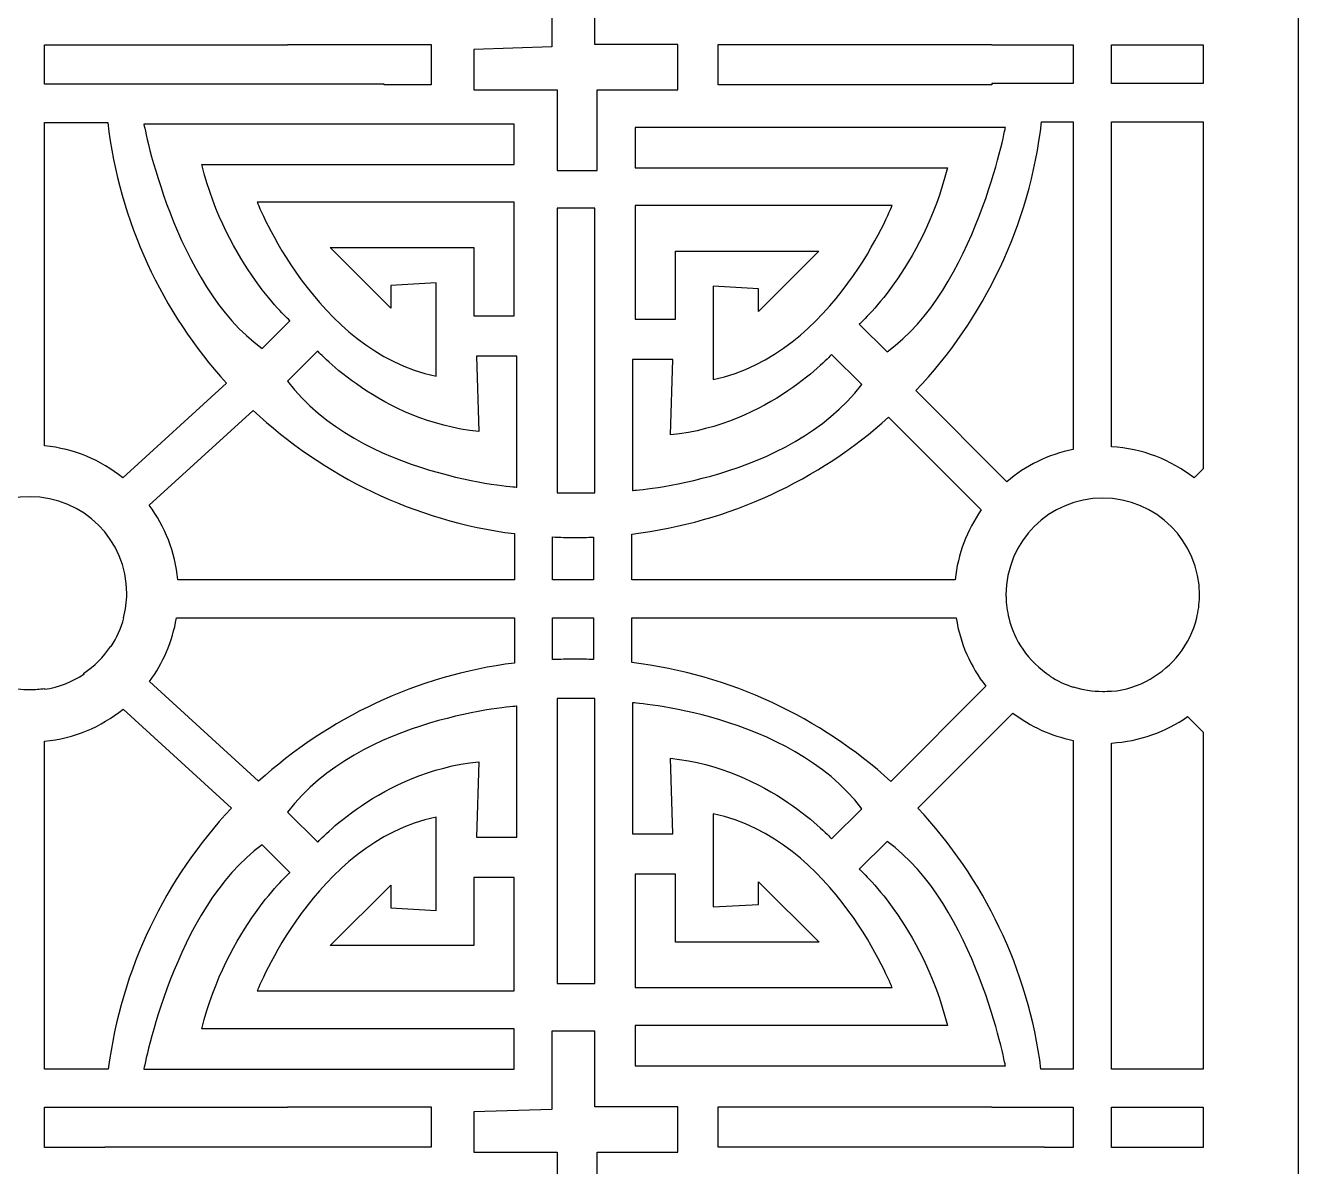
# Model space of a CAD drawing. Header units: centimetres. Extents: x -9.8 to 9.8, y -11.2 to 9.5.
# Drawn here: x 5.197 to 9.817, y -1.012 to 3.127 of the extents above; entities that cross this region are included whole.
import ezdxf

# ---------------------------------------------------------------- set-up
doc = ezdxf.new("R2010")
doc.units = ezdxf.units.CM
doc.header["$MEASUREMENT"] = 0
doc.layers.add('layer 1', color=7, linetype='Continuous')

msp = doc.modelspace()

# ---------------------------------------------------------------- linework, layer by layer
at = {"layer": 'layer 1', "color": 242}
for points, knots in [([(0.57661, 9.45925), (0.57661, 9.45925), (9.81651, 9.45925), (9.81651, 9.45925), (9.81651, 9.45925), (9.81651, 9.45925), (9.81651, -11.21502), (9.81651, -11.21502), (9.81651, -11.21502), (9.81651, -11.21502), (0.57661, -11.21502), (0.57661, -11.21502), (0.57661, -11.21502), (0.57661, -11.21502), (0.57661, 9.45925), (0.57661, 9.45925)], [0, 0, 0, 0, 0.2, 0.2, 0.2, 0.2, 0.4, 0.4, 0.4, 0.4, 0.6, 0.6, 0.6, 0.6, 1, 1, 1, 1]), ([(7.27176, 2.60166), (7.27176, 2.60166), (7.12552, 2.60166), (7.12552, 2.60166), (7.12552, 2.60166), (7.12552, 2.60166), (7.12552, 2.89421), (7.12552, 2.89421), (7.12552, 2.89421), (7.12552, 2.89421), (6.82386, 2.89421), (6.82386, 2.89421), (6.82386, 2.89421), (6.82386, 2.89421), (6.82386, 3.04045), (6.82386, 3.04045), (6.82386, 3.04045), (6.82386, 3.04045), (7.10723, 3.04962), (7.10723, 3.04962), (7.10723, 3.04962), (7.10723, 3.04962), (7.10723, 3.33302), (7.10723, 3.33302), (7.10723, 3.33302), (7.10723, 3.33302), (7.26264, 3.33302), (7.26264, 3.33302), (7.26264, 3.33302), (7.26264, 3.33302), (7.26264, 3.05878), (7.26264, 3.05878), (7.26264, 3.05878), (7.26264, 3.05878), (7.5643, 3.05878), (7.5643, 3.05878), (7.5643, 3.05878), (7.5643, 3.05878), (7.5643, 2.89421), (7.5643, 2.89421), (7.5643, 2.89421), (7.5643, 2.89421), (7.27176, 2.89421), (7.27176, 2.89421), (7.27176, 2.89421), (7.27176, 2.89421), (7.27176, 2.60166), (7.27176, 2.60166)], [0, 0, 0, 0, 0.0769231, 0.0769231, 0.0769231, 0.0769231, 0.1538462, 0.1538462, 0.1538462, 0.1538462, 0.2307692, 0.2307692, 0.2307692, 0.2307692, 0.3076923, 0.3076923, 0.3076923, 0.3076923, 0.3846154, 0.3846154, 0.3846154, 0.3846154, 0.4615385, 0.4615385, 0.4615385, 0.4615385, 0.5384615, 0.5384615, 0.5384615, 0.5384615, 0.6153846, 0.6153846, 0.6153846, 0.6153846, 0.6923077, 0.6923077, 0.6923077, 0.6923077, 0.7692308, 0.7692308, 0.7692308, 0.7692308, 0.8461538, 0.8461538, 0.8461538, 0.8461538, 1, 1, 1, 1]), ([(5.26586, 3.05756), (5.26586, 3.05756), (5.26586, 2.91432), (5.26586, 2.91432), (5.26586, 2.91432), (5.26586, 2.91432), (6.49869, 2.91432), (6.49869, 2.91432), (6.49869, 2.91432), (6.49869, 2.91432), (6.49869, 2.91247), (6.49869, 2.91247), (6.49869, 2.91247), (6.49869, 2.91247), (6.66844, 2.91247), (6.66844, 2.91247), (6.66844, 2.91247), (6.66844, 2.91247), (6.66844, 3.05878), (6.66844, 3.05878), (6.66844, 3.05878), (6.66844, 3.05878), (6.14722, 3.05878), (6.14722, 3.05878), (6.14722, 3.05878), (6.14722, 3.05878), (6.14722, 3.05756), (6.14722, 3.05756), (6.14722, 3.05756), (6.14722, 3.05756), (5.26586, 3.05756), (5.26586, 3.05756)], [0, 0, 0, 0, 0.1111111, 0.1111111, 0.1111111, 0.1111111, 0.2222222, 0.2222222, 0.2222222, 0.2222222, 0.3333333, 0.3333333, 0.3333333, 0.3333333, 0.4444444, 0.4444444, 0.4444444, 0.4444444, 0.5555556, 0.5555556, 0.5555556, 0.5555556, 0.6666667, 0.6666667, 0.6666667, 0.6666667, 0.7777778, 0.7777778, 0.7777778, 0.7777778, 1, 1, 1, 1]), ([(8.99901, 2.91663), (8.99901, 2.91663), (8.99901, 3.05756), (8.99901, 3.05756), (8.99901, 3.05756), (8.99901, 3.05756), (8.70403, 3.05756), (8.70403, 3.05756), (8.70403, 3.05756), (8.70403, 3.05756), (8.70403, 3.05878), (8.70403, 3.05878), (8.70403, 3.05878), (8.70403, 3.05878), (7.71058, 3.05878), (7.71058, 3.05878), (7.71058, 3.05878), (7.71058, 3.05878), (7.71058, 2.91247), (7.71058, 2.91247), (7.71058, 2.91247), (7.71058, 2.91247), (8.70403, 2.91247), (8.70403, 2.91247), (8.70403, 2.91247), (8.70403, 2.91247), (8.70403, 2.91663), (8.70403, 2.91663), (8.70403, 2.91663), (8.70403, 2.91663), (8.99901, 2.91663), (8.99901, 2.91663)], [0, 0, 0, 0, 0.1111111, 0.1111111, 0.1111111, 0.1111111, 0.2222222, 0.2222222, 0.2222222, 0.2222222, 0.3333333, 0.3333333, 0.3333333, 0.3333333, 0.4444444, 0.4444444, 0.4444444, 0.4444444, 0.5555556, 0.5555556, 0.5555556, 0.5555556, 0.6666667, 0.6666667, 0.6666667, 0.6666667, 0.7777778, 0.7777778, 0.7777778, 0.7777778, 1, 1, 1, 1]), ([(9.13761, 3.05756), (9.13761, 3.05756), (9.13761, 2.91663), (9.13761, 2.91663), (9.13761, 2.91663), (9.13761, 2.91663), (9.47001, 2.91663), (9.47001, 2.91663), (9.47001, 2.91663), (9.47001, 2.91663), (9.47001, 3.05756), (9.47001, 3.05756), (9.47001, 3.05756), (9.47001, 3.05756), (9.13761, 3.05756), (9.13761, 3.05756)], [0, 0, 0, 0, 0.2, 0.2, 0.2, 0.2, 0.4, 0.4, 0.4, 0.4, 0.6, 0.6, 0.6, 0.6, 1, 1, 1, 1]), ([(5.26586, 1.60238), (5.37261, 1.59202), (5.47024, 1.55048), (5.54952, 1.48698), (5.54952, 1.48698), (5.54952, 1.48698), (5.92587, 1.83006), (5.92587, 1.83006), (5.92587, 1.83006), (5.69332, 2.08637), (5.53763, 2.41371), (5.49519, 2.77572), (5.49519, 2.77572), (5.49519, 2.77572), (5.26586, 2.77572), (5.26586, 2.77572), (5.26586, 2.77572), (5.26586, 2.77572), (5.26586, 1.60238), (5.26586, 1.60238)], [0, 0, 0, 0, 0.1666667, 0.1666667, 0.1666667, 0.1666667, 0.3333333, 0.3333333, 0.3333333, 0.3333333, 0.5, 0.5, 0.5, 0.5, 0.6666667, 0.6666667, 0.6666667, 0.6666667, 1, 1, 1, 1]), ([(8.75795, 1.4724), (8.8259, 1.53005), (8.90832, 1.57115), (8.99901, 1.58945), (8.99901, 1.58945), (8.99901, 1.58945), (8.99901, 2.77803), (8.99901, 2.77803), (8.99901, 2.77803), (8.99901, 2.77803), (8.88411, 2.77803), (8.88411, 2.77803), (8.88411, 2.77803), (8.84057, 2.40206), (8.67486, 2.06335), (8.42774, 1.80261), (8.42774, 1.80261), (8.42774, 1.80261), (8.75795, 1.4724), (8.75795, 1.4724)], [0, 0, 0, 0, 0.1666667, 0.1666667, 0.1666667, 0.1666667, 0.3333333, 0.3333333, 0.3333333, 0.3333333, 0.5, 0.5, 0.5, 0.5, 0.6666667, 0.6666667, 0.6666667, 0.6666667, 1, 1, 1, 1]), ([(9.13761, 1.59916), (9.25028, 1.59264), (9.35367, 1.55147), (9.43727, 1.48612), (9.43727, 1.48612), (9.43727, 1.48612), (9.47001, 1.51887), (9.47001, 1.51887), (9.47001, 1.51887), (9.47001, 1.51887), (9.47001, 2.77803), (9.47001, 2.77803), (9.47001, 2.77803), (9.47001, 2.77803), (9.13761, 2.77803), (9.13761, 2.77803), (9.13761, 2.77803), (9.13761, 2.77803), (9.13761, 1.59916), (9.13761, 1.59916)], [0, 0, 0, 0, 0.1666667, 0.1666667, 0.1666667, 0.1666667, 0.3333333, 0.3333333, 0.3333333, 0.3333333, 0.5, 0.5, 0.5, 0.5, 0.6666667, 0.6666667, 0.6666667, 0.6666667, 1, 1, 1, 1]), ([(5.62624, 2.76927), (5.62624, 2.76927), (6.97004, 2.76927), (6.97004, 2.76927), (6.97004, 2.76927), (6.97004, 2.76927), (6.97004, 2.62304), (6.97004, 2.62304), (6.97004, 2.62304), (6.97004, 2.62304), (5.83647, 2.62304), (5.83647, 2.62304), (5.83647, 2.62304), (5.92794, 2.25735), (6.15646, 2.05625), (6.15646, 2.05625), (6.15646, 2.05625), (6.15646, 2.05625), (6.05591, 1.95567), (6.05591, 1.95567), (6.05591, 1.95567), (5.73597, 2.18423), (5.62624, 2.76927), (5.62624, 2.76927)], [0, 0, 0, 0, 0.1428571, 0.1428571, 0.1428571, 0.1428571, 0.2857143, 0.2857143, 0.2857143, 0.2857143, 0.4285714, 0.4285714, 0.4285714, 0.4285714, 0.5714286, 0.5714286, 0.5714286, 0.5714286, 0.7142857, 0.7142857, 0.7142857, 0.7142857, 1, 1, 1, 1]), ([(8.32311, 1.94345), (8.32311, 1.94345), (8.22254, 2.04398), (8.22254, 2.04398), (8.22254, 2.04398), (8.22254, 2.04398), (8.45105, 2.24513), (8.54249, 2.61077), (8.54249, 2.61077), (8.54249, 2.61077), (7.40889, 2.61077), (7.40889, 2.61077), (7.40889, 2.61077), (7.40889, 2.61077), (7.40889, 2.75709), (7.40889, 2.75709), (7.40889, 2.75709), (7.40889, 2.75709), (8.75272, 2.75709), (8.75272, 2.75709), (8.75272, 2.75709), (8.75272, 2.75709), (8.64303, 2.17199), (8.32311, 1.94345)], [0, 0, 0, 0, 0.1428571, 0.1428571, 0.1428571, 0.1428571, 0.2857143, 0.2857143, 0.2857143, 0.2857143, 0.4285714, 0.4285714, 0.4285714, 0.4285714, 0.5714286, 0.5714286, 0.5714286, 0.5714286, 0.7142857, 0.7142857, 0.7142857, 0.7142857, 1, 1, 1, 1]), ([(6.30272, 2.32134), (6.30272, 2.32134), (6.5221, 2.10193), (6.5221, 2.10193), (6.5221, 2.10193), (6.5221, 2.10193), (6.5221, 2.18423), (6.5221, 2.18423), (6.5221, 2.18423), (6.5221, 2.18423), (6.68668, 2.19333), (6.68668, 2.19333), (6.68668, 2.19333), (6.68668, 2.19333), (6.68668, 1.8551), (6.68668, 1.8551), (6.68668, 1.8551), (6.24789, 1.94654), (6.03762, 2.48591), (6.03762, 2.48591), (6.03762, 2.48591), (6.03762, 2.48591), (6.97004, 2.48591), (6.97004, 2.48591), (6.97004, 2.48591), (6.97004, 2.48591), (6.97004, 2.07451), (6.97004, 2.07451), (6.97004, 2.07451), (6.97004, 2.07451), (6.82383, 2.07451), (6.82383, 2.07451), (6.82383, 2.07451), (6.82383, 2.07451), (6.82383, 2.32134), (6.82383, 2.32134), (6.82383, 2.32134), (6.82383, 2.32134), (6.30272, 2.32134), (6.30272, 2.32134)], [0, 0, 0, 0, 0.0909091, 0.0909091, 0.0909091, 0.0909091, 0.1818182, 0.1818182, 0.1818182, 0.1818182, 0.2727273, 0.2727273, 0.2727273, 0.2727273, 0.3636364, 0.3636364, 0.3636364, 0.3636364, 0.4545455, 0.4545455, 0.4545455, 0.4545455, 0.5454545, 0.5454545, 0.5454545, 0.5454545, 0.6363636, 0.6363636, 0.6363636, 0.6363636, 0.7272727, 0.7272727, 0.7272727, 0.7272727, 0.8181818, 0.8181818, 0.8181818, 0.8181818, 1, 1, 1, 1]), ([(7.26264, 1.4315), (7.26264, 1.4315), (7.12552, 1.4315), (7.12552, 1.4315), (7.12552, 1.4315), (7.12552, 1.4315), (7.12552, 2.46456), (7.12552, 2.46456), (7.12552, 2.46456), (7.12552, 2.46456), (7.26264, 2.46456), (7.26264, 2.46456), (7.26264, 2.46456), (7.26264, 2.46456), (7.26264, 1.4315), (7.26264, 1.4315)], [0, 0, 0, 0, 0.2, 0.2, 0.2, 0.2, 0.4, 0.4, 0.4, 0.4, 0.6, 0.6, 0.6, 0.6, 1, 1, 1, 1]), ([(8.07626, 2.30914), (8.07626, 2.30914), (7.55519, 2.30914), (7.55519, 2.30914), (7.55519, 2.30914), (7.55519, 2.30914), (7.55519, 2.06231), (7.55519, 2.06231), (7.55519, 2.06231), (7.55519, 2.06231), (7.40889, 2.06231), (7.40889, 2.06231), (7.40889, 2.06231), (7.40889, 2.06231), (7.40889, 2.47371), (7.40889, 2.47371), (7.40889, 2.47371), (7.40889, 2.47371), (8.3414, 2.47371), (8.3414, 2.47371), (8.3414, 2.47371), (8.3414, 2.47371), (8.13111, 1.93431), (7.69229, 1.8429), (7.69229, 1.8429), (7.69229, 1.8429), (7.69229, 2.18113), (7.69229, 2.18113), (7.69229, 2.18113), (7.69229, 2.18113), (7.85685, 2.17199), (7.85685, 2.17199), (7.85685, 2.17199), (7.85685, 2.17199), (7.85685, 2.08975), (7.85685, 2.08975), (7.85685, 2.08975), (7.85685, 2.08975), (8.07626, 2.30914), (8.07626, 2.30914)], [0, 0, 0, 0, 0.0909091, 0.0909091, 0.0909091, 0.0909091, 0.1818182, 0.1818182, 0.1818182, 0.1818182, 0.2727273, 0.2727273, 0.2727273, 0.2727273, 0.3636364, 0.3636364, 0.3636364, 0.3636364, 0.4545455, 0.4545455, 0.4545455, 0.4545455, 0.5454545, 0.5454545, 0.5454545, 0.5454545, 0.6363636, 0.6363636, 0.6363636, 0.6363636, 0.7272727, 0.7272727, 0.7272727, 0.7272727, 0.8181818, 0.8181818, 0.8181818, 0.8181818, 1, 1, 1, 1]), ([(6.97921, 1.45286), (6.97921, 1.45286), (6.41245, 1.48946), (6.14731, 1.83684), (6.14731, 1.83684), (6.14731, 1.83684), (6.257, 1.94654), (6.257, 1.94654), (6.257, 1.94654), (6.257, 1.94654), (6.48556, 1.69056), (6.84209, 1.65402), (6.84209, 1.65402), (6.84209, 1.65402), (6.83298, 1.92823), (6.83298, 1.92823), (6.83298, 1.92823), (6.83298, 1.92823), (6.97921, 1.92823), (6.97921, 1.92823), (6.97921, 1.92823), (6.97921, 1.92823), (6.97921, 1.45286), (6.97921, 1.45286)], [0, 0, 0, 0, 0.1428571, 0.1428571, 0.1428571, 0.1428571, 0.2857143, 0.2857143, 0.2857143, 0.2857143, 0.4285714, 0.4285714, 0.4285714, 0.4285714, 0.5714286, 0.5714286, 0.5714286, 0.5714286, 0.7142857, 0.7142857, 0.7142857, 0.7142857, 1, 1, 1, 1]), ([(7.39977, 1.44068), (7.39977, 1.44068), (7.39977, 1.91604), (7.39977, 1.91604), (7.39977, 1.91604), (7.39977, 1.91604), (7.54605, 1.91604), (7.54605, 1.91604), (7.54605, 1.91604), (7.54605, 1.91604), (7.5369, 1.64177), (7.5369, 1.64177), (7.5369, 1.64177), (7.8934, 1.67833), (8.12193, 1.93431), (8.12193, 1.93431), (8.12193, 1.93431), (8.12193, 1.93431), (8.23167, 1.82464), (8.23167, 1.82464), (8.23167, 1.82464), (7.96655, 1.47724), (7.39977, 1.44068), (7.39977, 1.44068)], [0, 0, 0, 0, 0.1428571, 0.1428571, 0.1428571, 0.1428571, 0.2857143, 0.2857143, 0.2857143, 0.2857143, 0.4285714, 0.4285714, 0.4285714, 0.4285714, 0.5714286, 0.5714286, 0.5714286, 0.5714286, 0.7142857, 0.7142857, 0.7142857, 0.7142857, 1, 1, 1, 1]), ([(5.64578, 1.38717), (5.70291, 1.31023), (5.73999, 1.21751), (5.74931, 1.11676), (5.74931, 1.11676), (5.74931, 1.11676), (6.97073, 1.11676), (6.97073, 1.11676), (6.97073, 1.11676), (6.97073, 1.11676), (6.97073, 1.28394), (6.97073, 1.28394), (6.97073, 1.28394), (6.60638, 1.33059), (6.27806, 1.4922), (6.02314, 1.73119), (6.02314, 1.73119), (6.02314, 1.73119), (5.64578, 1.38717), (5.64578, 1.38717)], [0, 0, 0, 0, 0.1666667, 0.1666667, 0.1666667, 0.1666667, 0.3333333, 0.3333333, 0.3333333, 0.3333333, 0.5, 0.5, 0.5, 0.5, 0.6666667, 0.6666667, 0.6666667, 0.6666667, 1, 1, 1, 1]), ([(8.57042, 1.11676), (8.57992, 1.21026), (8.61337, 1.29669), (8.66452, 1.36982), (8.66452, 1.36982), (8.66452, 1.36982), (8.3284, 1.70594), (8.3284, 1.70594), (8.3284, 1.70594), (8.07486, 1.47838), (7.75284, 1.3256), (7.39694, 1.28247), (7.39694, 1.28247), (7.39694, 1.28247), (7.39694, 1.11676), (7.39694, 1.11676), (7.39694, 1.11676), (7.39694, 1.11676), (8.57042, 1.11676), (8.57042, 1.11676)], [0, 0, 0, 0, 0.1666667, 0.1666667, 0.1666667, 0.1666667, 0.3333333, 0.3333333, 0.3333333, 0.3333333, 0.5, 0.5, 0.5, 0.5, 0.6666667, 0.6666667, 0.6666667, 0.6666667, 1, 1, 1, 1]), ([(5.21328, 1.41776), (5.40697, 1.41776), (5.56408, 1.26089), (5.56448, 1.06729), (5.56448, 1.06729), (5.56428, 1.03648), (5.56008, 1.00661), (5.55242, 0.97817), (5.55242, 0.97817), (5.55242, 0.97817), (5.55325, 0.97817), (5.55325, 0.97817), (5.55325, 0.97817), (5.54353, 0.9407), (5.52777, 0.90566), (5.50708, 0.87415), (5.50708, 0.87415), (5.50708, 0.87415), (5.50583, 0.87529), (5.50583, 0.87529), (5.50583, 0.87529), (5.47997, 0.83644), (5.44658, 0.80303), (5.40774, 0.77715), (5.40774, 0.77715), (5.40774, 0.77715), (5.40968, 0.77538), (5.40968, 0.77538), (5.40968, 0.77538), (5.36739, 0.7468), (5.31853, 0.72719), (5.26586, 0.71928), (5.26586, 0.71928), (5.26586, 0.71928), (5.26586, 0.72233), (5.26586, 0.72233), (5.26586, 0.72233), (5.2487, 0.71976), (5.23115, 0.71841), (5.21328, 0.71841), (5.21328, 0.71841), (5.1836, 0.71841), (5.15479, 0.72211), (5.12726, 0.72905), (5.12726, 0.72905), (5.12726, 0.72905), (5.12726, 0.726), (5.12726, 0.726), (5.12726, 0.726), (5.07766, 0.7385), (5.03226, 0.76154), (4.99357, 0.79261), (4.99357, 0.79261), (4.99357, 0.79261), (4.99534, 0.79423), (4.99534, 0.79423), (4.99534, 0.79423), (4.9589, 0.82311), (4.92832, 0.85908), (4.90569, 0.90005), (4.90569, 0.90005), (4.90569, 0.90005), (4.90456, 0.89902), (4.90456, 0.89902), (4.90456, 0.89902), (4.89111, 0.92375), (4.88054, 0.95029), (4.87331, 0.97817), (4.87331, 0.97817), (4.87331, 0.97817), (4.87414, 0.97817), (4.87414, 0.97817), (4.87414, 0.97817), (4.86649, 1.00658), (4.8623, 1.03641), (4.86209, 1.06718), (4.86209, 1.06718), (4.86243, 1.26083), (5.01956, 1.41776), (5.21328, 1.41776)], [0, 0, 0, 0, 0.047619, 0.047619, 0.047619, 0.047619, 0.0952381, 0.0952381, 0.0952381, 0.0952381, 0.1428571, 0.1428571, 0.1428571, 0.1428571, 0.1904762, 0.1904762, 0.1904762, 0.1904762, 0.2380952, 0.2380952, 0.2380952, 0.2380952, 0.2857143, 0.2857143, 0.2857143, 0.2857143, 0.3333333, 0.3333333, 0.3333333, 0.3333333, 0.3809524, 0.3809524, 0.3809524, 0.3809524, 0.4285714, 0.4285714, 0.4285714, 0.4285714, 0.4761905, 0.4761905, 0.4761905, 0.4761905, 0.5238095, 0.5238095, 0.5238095, 0.5238095, 0.5714286, 0.5714286, 0.5714286, 0.5714286, 0.6190476, 0.6190476, 0.6190476, 0.6190476, 0.6666667, 0.6666667, 0.6666667, 0.6666667, 0.7142857, 0.7142857, 0.7142857, 0.7142857, 0.7619048, 0.7619048, 0.7619048, 0.7619048, 0.8095238, 0.8095238, 0.8095238, 0.8095238, 0.8571429, 0.8571429, 0.8571429, 0.8571429, 0.9047619, 0.9047619, 0.9047619, 0.9047619, 1, 1, 1, 1]), ([(9.10602, 1.41293), (9.29989, 1.41293), (9.45712, 1.25576), (9.45722, 1.06192), (9.45722, 1.06192), (9.45722, 1.06192), (9.45722, 1.06141), (9.45722, 1.06141), (9.45722, 1.06141), (9.45721, 1.05942), (9.45718, 1.05744), (9.45714, 1.05546), (9.45714, 1.05546), (9.45659, 1.02886), (9.45306, 1.003), (9.44691, 0.97817), (9.44691, 0.97817), (9.44691, 0.97817), (9.44718, 0.97817), (9.44718, 0.97817), (9.44718, 0.97817), (9.43532, 0.9296), (9.41338, 0.88499), (9.38366, 0.84669), (9.38366, 0.84669), (9.38366, 0.84669), (9.38317, 0.84718), (9.38317, 0.84718), (9.38317, 0.84718), (9.35451, 0.81041), (9.31869, 0.7795), (9.27782, 0.75652), (9.27782, 0.75652), (9.27782, 0.75652), (9.27855, 0.7558), (9.27855, 0.7558), (9.27855, 0.7558), (9.23624, 0.73188), (9.18848, 0.71649), (9.13761, 0.71196), (9.13761, 0.71196), (9.13761, 0.71196), (9.13761, 0.71309), (9.13761, 0.71309), (9.13761, 0.71309), (9.1272, 0.71216), (9.11667, 0.71166), (9.10602, 0.71166), (9.10602, 0.71166), (9.0687, 0.71166), (9.03275, 0.71751), (8.99901, 0.72829), (8.99901, 0.72829), (8.99901, 0.72829), (8.99901, 0.72716), (8.99901, 0.72716), (8.99901, 0.72716), (8.96886, 0.7368), (8.94049, 0.75039), (8.91449, 0.76734), (8.91449, 0.76734), (8.91449, 0.76734), (8.91518, 0.76803), (8.91518, 0.76803), (8.91518, 0.76803), (8.87605, 0.79341), (8.84228, 0.82637), (8.81597, 0.86483), (8.81597, 0.86483), (8.81597, 0.86483), (8.81551, 0.86437), (8.81551, 0.86437), (8.81551, 0.86437), (8.79229, 0.89848), (8.77493, 0.93689), (8.76485, 0.97817), (8.76485, 0.97817), (8.76485, 0.97817), (8.76513, 0.97817), (8.76513, 0.97817), (8.76513, 0.97817), (8.75899, 1.00293), (8.75547, 1.02872), (8.7549, 1.05525), (8.7549, 1.05525), (8.75486, 1.05738), (8.75482, 1.05951), (8.75482, 1.06165), (8.75482, 1.06165), (8.75482, 1.06165), (8.75482, 1.0618), (8.75482, 1.0618), (8.75482, 1.0618), (8.75486, 1.2557), (8.91211, 1.41293), (9.10602, 1.41293)], [0, 0, 0, 0, 0.04, 0.04, 0.04, 0.04, 0.08, 0.08, 0.08, 0.08, 0.12, 0.12, 0.12, 0.12, 0.16, 0.16, 0.16, 0.16, 0.2, 0.2, 0.2, 0.2, 0.24, 0.24, 0.24, 0.24, 0.28, 0.28, 0.28, 0.28, 0.32, 0.32, 0.32, 0.32, 0.36, 0.36, 0.36, 0.36, 0.4, 0.4, 0.4, 0.4, 0.44, 0.44, 0.44, 0.44, 0.48, 0.48, 0.48, 0.48, 0.52, 0.52, 0.52, 0.52, 0.56, 0.56, 0.56, 0.56, 0.6, 0.6, 0.6, 0.6, 0.64, 0.64, 0.64, 0.64, 0.68, 0.68, 0.68, 0.68, 0.72, 0.72, 0.72, 0.72, 0.76, 0.76, 0.76, 0.76, 0.8, 0.8, 0.8, 0.8, 0.84, 0.84, 0.84, 0.84, 0.88, 0.88, 0.88, 0.88, 0.92, 0.92, 0.92, 0.92, 1, 1, 1, 1]), ([(7.10933, 1.11676), (7.10933, 1.11676), (7.25834, 1.11676), (7.25834, 1.11676), (7.25834, 1.11676), (7.25834, 1.11676), (7.25834, 1.27139), (7.25834, 1.27139), (7.25834, 1.27139), (7.2355, 1.27049), (7.21258, 1.26993), (7.18952, 1.26993), (7.18952, 1.26993), (7.16264, 1.26993), (7.1359, 1.27055), (7.10933, 1.27179), (7.10933, 1.27179), (7.10933, 1.27179), (7.10933, 1.11676), (7.10933, 1.11676)], [0, 0, 0, 0, 0.1666667, 0.1666667, 0.1666667, 0.1666667, 0.3333333, 0.3333333, 0.3333333, 0.3333333, 0.5, 0.5, 0.5, 0.5, 0.6666667, 0.6666667, 0.6666667, 0.6666667, 1, 1, 1, 1]), ([(5.74439, 0.97817), (5.73025, 0.89264), (5.69597, 0.81389), (5.64655, 0.74701), (5.64655, 0.74701), (5.64655, 0.74701), (6.04284, 0.38574), (6.04284, 0.38574), (6.04284, 0.38574), (6.29491, 0.61466), (6.61573, 0.76922), (6.97073, 0.81466), (6.97073, 0.81466), (6.97073, 0.81466), (6.97073, 0.97817), (6.97073, 0.97817), (6.97073, 0.97817), (6.97073, 0.97817), (5.74439, 0.97817), (5.74439, 0.97817)], [0, 0, 0, 0, 0.1666667, 0.1666667, 0.1666667, 0.1666667, 0.3333333, 0.3333333, 0.3333333, 0.3333333, 0.5, 0.5, 0.5, 0.5, 0.6666667, 0.6666667, 0.6666667, 0.6666667, 1, 1, 1, 1]), ([(7.25834, 0.97817), (7.25834, 0.97817), (7.10933, 0.97817), (7.10933, 0.97817), (7.10933, 0.97817), (7.10933, 0.97817), (7.10933, 0.82681), (7.10933, 0.82681), (7.10933, 0.82681), (7.1359, 0.82806), (7.16264, 0.82867), (7.18952, 0.82867), (7.18952, 0.82867), (7.21258, 0.82867), (7.2355, 0.82811), (7.25834, 0.82721), (7.25834, 0.82721), (7.25834, 0.82721), (7.25834, 0.97817), (7.25834, 0.97817)], [0, 0, 0, 0, 0.1666667, 0.1666667, 0.1666667, 0.1666667, 0.3333333, 0.3333333, 0.3333333, 0.3333333, 0.5, 0.5, 0.5, 0.5, 0.6666667, 0.6666667, 0.6666667, 0.6666667, 1, 1, 1, 1]), ([(8.68162, 0.73048), (8.62646, 0.80105), (8.58852, 0.88571), (8.57411, 0.97817), (8.57411, 0.97817), (8.57411, 0.97817), (7.39694, 0.97817), (7.39694, 0.97817), (7.39694, 0.97817), (7.39694, 0.97817), (7.39694, 0.81612), (7.39694, 0.81612), (7.39694, 0.81612), (7.75663, 0.77253), (8.08175, 0.61698), (8.33657, 0.38542), (8.33657, 0.38542), (8.33657, 0.38542), (8.68162, 0.73048), (8.68162, 0.73048)], [0, 0, 0, 0, 0.1666667, 0.1666667, 0.1666667, 0.1666667, 0.3333333, 0.3333333, 0.3333333, 0.3333333, 0.5, 0.5, 0.5, 0.5, 0.6666667, 0.6666667, 0.6666667, 0.6666667, 1, 1, 1, 1]), ([(5.55054, 0.64697), (5.47107, 0.58301), (5.37307, 0.54114), (5.26586, 0.53074), (5.26586, 0.53074), (5.26586, 0.53074), (5.26586, -0.65838), (5.26586, -0.65838), (5.26586, -0.65838), (5.26586, -0.65838), (5.49716, -0.65838), (5.49716, -0.65838), (5.49716, -0.65838), (5.5439, -0.29444), (5.70531, 0.03355), (5.94394, 0.28835), (5.94394, 0.28835), (5.94394, 0.28835), (5.55054, 0.64697), (5.55054, 0.64697)], [0, 0, 0, 0, 0.1666667, 0.1666667, 0.1666667, 0.1666667, 0.3333333, 0.3333333, 0.3333333, 0.3333333, 0.5, 0.5, 0.5, 0.5, 0.6666667, 0.6666667, 0.6666667, 0.6666667, 1, 1, 1, 1]), ([(6.97921, 0.65794), (6.97921, 0.65794), (6.97921, 0.18254), (6.97921, 0.18254), (6.97921, 0.18254), (6.97921, 0.18254), (6.83301, 0.18254), (6.83301, 0.18254), (6.83301, 0.18254), (6.83301, 0.18254), (6.84212, 0.45679), (6.84212, 0.45679), (6.84212, 0.45679), (6.48562, 0.42026), (6.25706, 0.16426), (6.25706, 0.16426), (6.25706, 0.16426), (6.25706, 0.16426), (6.14734, 0.27398), (6.14734, 0.27398), (6.14734, 0.27398), (6.41245, 0.62137), (6.97921, 0.65794), (6.97921, 0.65794)], [0, 0, 0, 0, 0.1428571, 0.1428571, 0.1428571, 0.1428571, 0.2857143, 0.2857143, 0.2857143, 0.2857143, 0.4285714, 0.4285714, 0.4285714, 0.4285714, 0.5714286, 0.5714286, 0.5714286, 0.5714286, 0.7142857, 0.7142857, 0.7142857, 0.7142857, 1, 1, 1, 1]), ([(7.12552, 0.68535), (7.12552, 0.68535), (7.26264, 0.68535), (7.26264, 0.68535), (7.26264, 0.68535), (7.26264, 0.68535), (7.26264, -0.34763), (7.26264, -0.34763), (7.26264, -0.34763), (7.26264, -0.34763), (7.12552, -0.34763), (7.12552, -0.34763), (7.12552, -0.34763), (7.12552, -0.34763), (7.12552, 0.68535), (7.12552, 0.68535)], [0, 0, 0, 0, 0.2, 0.2, 0.2, 0.2, 0.4, 0.4, 0.4, 0.4, 0.6, 0.6, 0.6, 0.6, 1, 1, 1, 1]), ([(7.39977, 0.67012), (7.39977, 0.67012), (7.96661, 0.63355), (8.23171, 0.28618), (8.23171, 0.28618), (8.23171, 0.28618), (8.12199, 0.17649), (8.12199, 0.17649), (8.12199, 0.17649), (8.12199, 0.17649), (7.89344, 0.43244), (7.53697, 0.469), (7.53697, 0.469), (7.53697, 0.469), (7.54605, 0.19477), (7.54605, 0.19477), (7.54605, 0.19477), (7.54605, 0.19477), (7.39977, 0.19477), (7.39977, 0.19477), (7.39977, 0.19477), (7.39977, 0.19477), (7.39977, 0.67012), (7.39977, 0.67012)], [0, 0, 0, 0, 0.1428571, 0.1428571, 0.1428571, 0.1428571, 0.2857143, 0.2857143, 0.2857143, 0.2857143, 0.4285714, 0.4285714, 0.4285714, 0.4285714, 0.5714286, 0.5714286, 0.5714286, 0.5714286, 0.7142857, 0.7142857, 0.7142857, 0.7142857, 1, 1, 1, 1]), ([(8.99901, 0.53401), (8.91804, 0.55035), (8.84365, 0.58487), (8.78027, 0.63312), (8.78027, 0.63312), (8.78027, 0.63312), (8.43529, 0.28814), (8.43529, 0.28814), (8.43529, 0.28814), (8.6738, 0.03338), (8.83511, -0.29456), (8.88185, -0.65838), (8.88185, -0.65838), (8.88185, -0.65838), (8.99901, -0.65838), (8.99901, -0.65838), (8.99901, -0.65838), (8.99901, -0.65838), (8.99901, 0.53401), (8.99901, 0.53401)], [0, 0, 0, 0, 0.1666667, 0.1666667, 0.1666667, 0.1666667, 0.3333333, 0.3333333, 0.3333333, 0.3333333, 0.5, 0.5, 0.5, 0.5, 0.6666667, 0.6666667, 0.6666667, 0.6666667, 1, 1, 1, 1]), ([(9.41411, 0.62023), (9.33489, 0.56485), (9.2401, 0.53023), (9.13761, 0.5243), (9.13761, 0.5243), (9.13761, 0.5243), (9.13761, -0.65838), (9.13761, -0.65838), (9.13761, -0.65838), (9.13761, -0.65838), (9.47001, -0.65838), (9.47001, -0.65838), (9.47001, -0.65838), (9.47001, -0.65838), (9.47001, 0.56433), (9.47001, 0.56433), (9.47001, 0.56433), (9.47001, 0.56433), (9.41411, 0.62023), (9.41411, 0.62023)], [0, 0, 0, 0, 0.1666667, 0.1666667, 0.1666667, 0.1666667, 0.3333333, 0.3333333, 0.3333333, 0.3333333, 0.5, 0.5, 0.5, 0.5, 0.6666667, 0.6666667, 0.6666667, 0.6666667, 1, 1, 1, 1]), ([(6.30275, -0.21055), (6.30275, -0.21055), (6.82386, -0.21055), (6.82386, -0.21055), (6.82386, -0.21055), (6.82386, -0.21055), (6.82386, 0.03631), (6.82386, 0.03631), (6.82386, 0.03631), (6.82386, 0.03631), (6.9701, 0.03631), (6.9701, 0.03631), (6.9701, 0.03631), (6.9701, 0.03631), (6.9701, -0.37508), (6.9701, -0.37508), (6.9701, -0.37508), (6.9701, -0.37508), (6.03762, -0.37508), (6.03762, -0.37508), (6.03762, -0.37508), (6.03762, -0.37508), (6.24789, 0.16426), (6.68671, 0.2557), (6.68671, 0.2557), (6.68671, 0.2557), (6.68671, -0.08255), (6.68671, -0.08255), (6.68671, -0.08255), (6.68671, -0.08255), (6.52214, -0.0734), (6.52214, -0.0734), (6.52214, -0.0734), (6.52214, -0.0734), (6.52214, 0.00888), (6.52214, 0.00888), (6.52214, 0.00888), (6.52214, 0.00888), (6.30275, -0.21055), (6.30275, -0.21055)], [0, 0, 0, 0, 0.0909091, 0.0909091, 0.0909091, 0.0909091, 0.1818182, 0.1818182, 0.1818182, 0.1818182, 0.2727273, 0.2727273, 0.2727273, 0.2727273, 0.3636364, 0.3636364, 0.3636364, 0.3636364, 0.4545455, 0.4545455, 0.4545455, 0.4545455, 0.5454545, 0.5454545, 0.5454545, 0.5454545, 0.6363636, 0.6363636, 0.6363636, 0.6363636, 0.7272727, 0.7272727, 0.7272727, 0.7272727, 0.8181818, 0.8181818, 0.8181818, 0.8181818, 1, 1, 1, 1]), ([(8.0763, -0.19834), (8.0763, -0.19834), (7.85688, 0.02106), (7.85688, 0.02106), (7.85688, 0.02106), (7.85688, 0.02106), (7.85688, -0.06118), (7.85688, -0.06118), (7.85688, -0.06118), (7.85688, -0.06118), (7.69232, -0.07034), (7.69232, -0.07034), (7.69232, -0.07034), (7.69232, -0.07034), (7.69232, 0.26789), (7.69232, 0.26789), (7.69232, 0.26789), (8.13114, 0.17649), (8.34144, -0.36287), (8.34144, -0.36287), (8.34144, -0.36287), (8.34144, -0.36287), (7.40894, -0.36287), (7.40894, -0.36287), (7.40894, -0.36287), (7.40894, -0.36287), (7.40894, 0.04849), (7.40894, 0.04849), (7.40894, 0.04849), (7.40894, 0.04849), (7.55523, 0.04849), (7.55523, 0.04849), (7.55523, 0.04849), (7.55523, 0.04849), (7.55523, -0.19834), (7.55523, -0.19834), (7.55523, -0.19834), (7.55523, -0.19834), (8.0763, -0.19834), (8.0763, -0.19834)], [0, 0, 0, 0, 0.0909091, 0.0909091, 0.0909091, 0.0909091, 0.1818182, 0.1818182, 0.1818182, 0.1818182, 0.2727273, 0.2727273, 0.2727273, 0.2727273, 0.3636364, 0.3636364, 0.3636364, 0.3636364, 0.4545455, 0.4545455, 0.4545455, 0.4545455, 0.5454545, 0.5454545, 0.5454545, 0.5454545, 0.6363636, 0.6363636, 0.6363636, 0.6363636, 0.7272727, 0.7272727, 0.7272727, 0.7272727, 0.8181818, 0.8181818, 0.8181818, 0.8181818, 1, 1, 1, 1]), ([(6.14722, -0.65838), (6.14722, -0.65838), (5.62629, -0.65838), (5.62629, -0.65838), (5.62629, -0.65838), (5.6272, -0.65356), (5.73732, -0.07246), (6.05591, 0.15513), (6.05591, 0.15513), (6.05591, 0.15513), (6.15649, 0.05459), (6.15649, 0.05459), (6.15649, 0.05459), (6.15649, 0.05459), (5.92794, -0.14655), (5.83653, -0.51222), (5.83653, -0.51222), (5.83653, -0.51222), (6.9701, -0.51222), (6.9701, -0.51222), (6.9701, -0.51222), (6.9701, -0.51222), (6.9701, -0.6585), (6.9701, -0.6585), (6.9701, -0.6585), (6.9701, -0.6585), (6.14722, -0.6585), (6.14722, -0.6585), (6.14722, -0.6585), (6.14722, -0.6585), (6.14722, -0.65838), (6.14722, -0.65838)], [0, 0, 0, 0, 0.1111111, 0.1111111, 0.1111111, 0.1111111, 0.2222222, 0.2222222, 0.2222222, 0.2222222, 0.3333333, 0.3333333, 0.3333333, 0.3333333, 0.4444444, 0.4444444, 0.4444444, 0.4444444, 0.5555556, 0.5555556, 0.5555556, 0.5555556, 0.6666667, 0.6666667, 0.6666667, 0.6666667, 0.7777778, 0.7777778, 0.7777778, 0.7777778, 1, 1, 1, 1]), ([(8.75278, -0.64624), (8.75278, -0.64624), (7.40894, -0.64624), (7.40894, -0.64624), (7.40894, -0.64624), (7.40894, -0.64624), (7.40894, -0.50003), (7.40894, -0.50003), (7.40894, -0.50003), (7.40894, -0.50003), (8.54249, -0.50003), (8.54249, -0.50003), (8.54249, -0.50003), (8.4511, -0.13438), (8.22254, 0.06676), (8.22254, 0.06676), (8.22254, 0.06676), (8.22254, 0.06676), (8.32311, 0.16732), (8.32311, 0.16732), (8.32311, 0.16732), (8.64306, -0.06118), (8.75278, -0.64624), (8.75278, -0.64624)], [0, 0, 0, 0, 0.1428571, 0.1428571, 0.1428571, 0.1428571, 0.2857143, 0.2857143, 0.2857143, 0.2857143, 0.4285714, 0.4285714, 0.4285714, 0.4285714, 0.5714286, 0.5714286, 0.5714286, 0.5714286, 0.7142857, 0.7142857, 0.7142857, 0.7142857, 1, 1, 1, 1]), ([(7.27176, -1.2527), (7.27176, -1.2527), (7.12552, -1.2527), (7.12552, -1.2527), (7.12552, -1.2527), (7.12552, -1.2527), (7.12552, -0.96015), (7.12552, -0.96015), (7.12552, -0.96015), (7.12552, -0.96015), (6.82386, -0.96015), (6.82386, -0.96015), (6.82386, -0.96015), (6.82386, -0.96015), (6.82386, -0.81391), (6.82386, -0.81391), (6.82386, -0.81391), (6.82386, -0.81391), (7.10723, -0.80474), (7.10723, -0.80474), (7.10723, -0.80474), (7.10723, -0.80474), (7.10723, -0.52134), (7.10723, -0.52134), (7.10723, -0.52134), (7.10723, -0.52134), (7.26264, -0.52134), (7.26264, -0.52134), (7.26264, -0.52134), (7.26264, -0.52134), (7.26264, -0.79558), (7.26264, -0.79558), (7.26264, -0.79558), (7.26264, -0.79558), (7.5643, -0.79558), (7.5643, -0.79558), (7.5643, -0.79558), (7.5643, -0.79558), (7.5643, -0.96015), (7.5643, -0.96015), (7.5643, -0.96015), (7.5643, -0.96015), (7.27176, -0.96015), (7.27176, -0.96015), (7.27176, -0.96015), (7.27176, -0.96015), (7.27176, -1.2527), (7.27176, -1.2527)], [0, 0, 0, 0, 0.0769231, 0.0769231, 0.0769231, 0.0769231, 0.1538462, 0.1538462, 0.1538462, 0.1538462, 0.2307692, 0.2307692, 0.2307692, 0.2307692, 0.3076923, 0.3076923, 0.3076923, 0.3076923, 0.3846154, 0.3846154, 0.3846154, 0.3846154, 0.4615385, 0.4615385, 0.4615385, 0.4615385, 0.5384615, 0.5384615, 0.5384615, 0.5384615, 0.6153846, 0.6153846, 0.6153846, 0.6153846, 0.6923077, 0.6923077, 0.6923077, 0.6923077, 0.7692308, 0.7692308, 0.7692308, 0.7692308, 0.8461538, 0.8461538, 0.8461538, 0.8461538, 1, 1, 1, 1]), ([(5.26586, -0.79698), (5.26586, -0.79698), (5.26586, -0.94253), (5.26586, -0.94253), (5.26586, -0.94253), (5.26586, -0.94253), (5.48462, -0.94253), (5.48462, -0.94253), (5.48462, -0.94253), (5.48462, -0.94253), (5.48459, -0.94189), (5.48459, -0.94189), (5.48459, -0.94189), (5.48459, -0.94189), (6.66844, -0.94189), (6.66844, -0.94189), (6.66844, -0.94189), (6.66844, -0.94189), (6.66844, -0.79558), (6.66844, -0.79558), (6.66844, -0.79558), (6.66844, -0.79558), (6.14722, -0.79558), (6.14722, -0.79558), (6.14722, -0.79558), (6.14722, -0.79558), (6.14722, -0.79698), (6.14722, -0.79698), (6.14722, -0.79698), (6.14722, -0.79698), (5.26586, -0.79698), (5.26586, -0.79698)], [0, 0, 0, 0, 0.1111111, 0.1111111, 0.1111111, 0.1111111, 0.2222222, 0.2222222, 0.2222222, 0.2222222, 0.3333333, 0.3333333, 0.3333333, 0.3333333, 0.4444444, 0.4444444, 0.4444444, 0.4444444, 0.5555556, 0.5555556, 0.5555556, 0.5555556, 0.6666667, 0.6666667, 0.6666667, 0.6666667, 0.7777778, 0.7777778, 0.7777778, 0.7777778, 1, 1, 1, 1]), ([(8.99901, -0.94253), (8.99901, -0.94253), (8.99901, -0.79698), (8.99901, -0.79698), (8.99901, -0.79698), (8.99901, -0.79698), (8.70403, -0.79698), (8.70403, -0.79698), (8.70403, -0.79698), (8.70403, -0.79698), (8.70403, -0.79558), (8.70403, -0.79558), (8.70403, -0.79558), (8.70403, -0.79558), (7.71058, -0.79558), (7.71058, -0.79558), (7.71058, -0.79558), (7.71058, -0.79558), (7.71058, -0.94189), (7.71058, -0.94189), (7.71058, -0.94189), (7.71058, -0.94189), (8.89443, -0.94189), (8.89443, -0.94189), (8.89443, -0.94189), (8.89443, -0.94189), (8.8944, -0.94253), (8.8944, -0.94253), (8.8944, -0.94253), (8.8944, -0.94253), (8.99901, -0.94253), (8.99901, -0.94253)], [0, 0, 0, 0, 0.1111111, 0.1111111, 0.1111111, 0.1111111, 0.2222222, 0.2222222, 0.2222222, 0.2222222, 0.3333333, 0.3333333, 0.3333333, 0.3333333, 0.4444444, 0.4444444, 0.4444444, 0.4444444, 0.5555556, 0.5555556, 0.5555556, 0.5555556, 0.6666667, 0.6666667, 0.6666667, 0.6666667, 0.7777778, 0.7777778, 0.7777778, 0.7777778, 1, 1, 1, 1]), ([(9.13761, -0.79698), (9.13761, -0.79698), (9.13761, -0.94253), (9.13761, -0.94253), (9.13761, -0.94253), (9.13761, -0.94253), (9.47001, -0.94253), (9.47001, -0.94253), (9.47001, -0.94253), (9.47001, -0.94253), (9.47001, -0.79698), (9.47001, -0.79698), (9.47001, -0.79698), (9.47001, -0.79698), (9.13761, -0.79698), (9.13761, -0.79698)], [0, 0, 0, 0, 0.2, 0.2, 0.2, 0.2, 0.4, 0.4, 0.4, 0.4, 0.6, 0.6, 0.6, 0.6, 1, 1, 1, 1])]:
    msp.add_open_spline(points, degree=3, knots=knots, dxfattribs=at)

doc.saveas('drawing.dxf')
